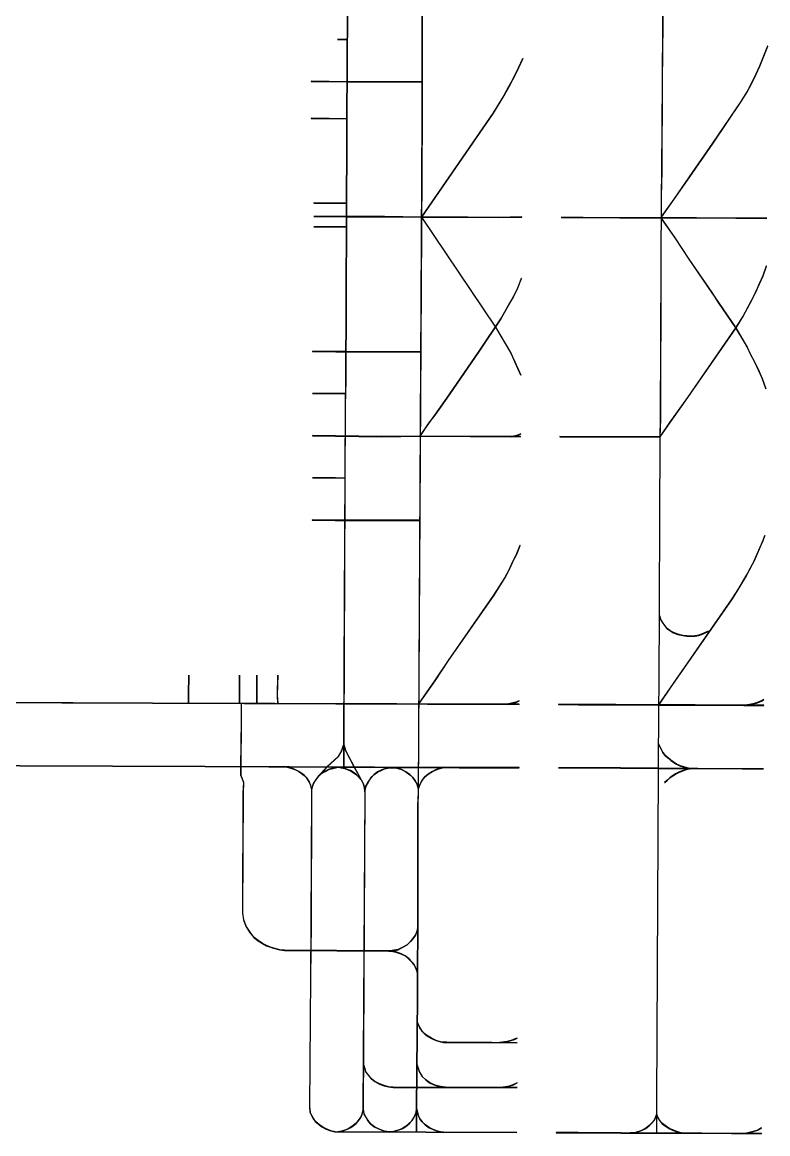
# Model space of a CAD drawing. Extents: x -35426891 to -35397092, y 11996571 to 12011386.
# Drawn here: x -35410692 to -35406260, y 11998013 to 12004619 of the extents above; entities that cross this region are included whole.
import ezdxf

# ---------------------------------------------------------------- set-up
doc = ezdxf.new("R2010")
doc.units = 0

msp = doc.modelspace()

# ---------------------------------------------------------------- linework, layer by layer
at = {"layer": 'mg_to_dxf', "color": 2}
for points in [[(-35408315.56, 12004582.64), (-35408314.56, 12004582.63), (-35408308.99, 12005083.76), (-35408309.99, 12005083.77)], [(-35408754.44, 12004944.56), (-35408755.44, 12004944.57), (-35408761.01, 12004443.43), (-35408760.01, 12004443.43)], [(-35406884.54, 12004609.08), (-35406883.54, 12004609.08), (-35406886.33, 12004897.24), (-35406887.33, 12004897.23)], [(-35408314.56, 12004582.63), (-35408315.56, 12004582.63), (-35408315.56, 12004508.85), (-35408314.56, 12004508.85)], [(-35406887.33, 12004269.43), (-35406886.33, 12004269.42), (-35406883.54, 12004609.08), (-35406884.54, 12004609.08)], [(-35408760.51, 12004516.71), (-35408760.51, 12004517.71), (-35408818.97, 12004517.71), (-35408818.97, 12004516.71)], [(-35408314.56, 12004508.85), (-35408315.56, 12004508.85), (-35408315.56, 12004440.64), (-35408314.56, 12004440.64)], [(-35408760.01, 12004443.43), (-35408761.01, 12004443.43), (-35408769.36, 12002486.23), (-35408768.36, 12002486.22)], [(-35408314.56, 12004440.64), (-35408315.56, 12004440.64), (-35408315.56, 12004056.44), (-35408314.56, 12004056.44)], [(-35406308.2, 12004358.71), (-35406307.28, 12004358.32), (-35406259.95, 12004476.65), (-35406260.87, 12004477.02)], [(-35407741.99, 12004348.98), (-35407741.08, 12004348.56), (-35407716.02, 12004404.25), (-35407716.94, 12004404.66)], [(-35406330.46, 12004311.4), (-35406329.56, 12004310.97), (-35406307.28, 12004358.32), (-35406308.2, 12004358.71)], [(-35407800.44, 12004234.87), (-35407799.56, 12004234.38), (-35407768.93, 12004290.08), (-35407769.82, 12004290.53)], [(-35407769.82, 12004290.53), (-35407768.93, 12004290.08), (-35407741.08, 12004348.56), (-35407741.99, 12004348.98)], [(-35406358.3, 12004252.95), (-35406357.41, 12004252.49), (-35406329.56, 12004310.97), (-35406330.46, 12004311.4)], [(-35408974.87, 12004268.53), (-35408974.89, 12004267.53), (-35408760.51, 12004264.75), (-35408760.5, 12004265.75)], [(-35408760.5, 12004265.75), (-35408760.51, 12004264.75), (-35408540.57, 12004264.75), (-35408540.57, 12004265.75)], [(-35408315.06, 12004264.75), (-35408315.06, 12004265.75), (-35408540.57, 12004265.75), (-35408540.57, 12004264.75)], [(-35407828.27, 12004184.76), (-35407827.41, 12004184.26), (-35407799.56, 12004234.38), (-35407800.44, 12004234.87)], [(-35406890.11, 12003734.89), (-35406889.11, 12003734.88), (-35406886.33, 12004269.42), (-35406887.33, 12004269.43)], [(-35406383.34, 12004207.03), (-35406382.48, 12004206.53), (-35406357.41, 12004252.49), (-35406358.3, 12004252.95)], [(-35407892.3, 12004080.38), (-35407891.46, 12004079.83), (-35407827.41, 12004184.26), (-35407828.27, 12004184.76)], [(-35406419.52, 12004148.59), (-35406418.68, 12004148.05), (-35406382.48, 12004206.53), (-35406383.34, 12004207.03)], [(-35406586.56, 12003900.82), (-35406585.73, 12003900.25), (-35406418.68, 12004148.05), (-35406419.52, 12004148.59)], [(-35408760.51, 12004044.81), (-35408760.5, 12004045.81), (-35408974.87, 12004048.59), (-35408974.89, 12004047.59)], [(-35408337.83, 12000039.04), (-35408336.83, 12000039.01), (-35408314.56, 12004056.44), (-35408315.56, 12004056.45)], [(-35408318.25, 12003462.33), (-35408317.43, 12003461.76), (-35407891.46, 12004079.83), (-35407892.3, 12004080.38)], [(-35406725.76, 12003700.37), (-35406724.94, 12003699.8), (-35406585.73, 12003900.25), (-35406586.56, 12003900.82)], [(-35406892.89, 12003584.55), (-35406891.89, 12003584.54), (-35406889.11, 12003734.88), (-35406890.11, 12003734.89)], [(-35406817.63, 12003568.13), (-35406816.81, 12003567.55), (-35406724.94, 12003699.8), (-35406725.76, 12003700.37)], [(-35406895.68, 12003182.25), (-35406894.68, 12003182.24), (-35406891.89, 12003584.54), (-35406892.89, 12003584.55)], [(-35406892.8, 12003462.33), (-35406891.99, 12003461.75), (-35406816.81, 12003567.55), (-35406817.63, 12003568.13)], [(-35408763.3, 12003542.28), (-35408763.28, 12003543.28), (-35408958.17, 12003546.07), (-35408958.18, 12003545.07)], [(-35408958.17, 12003465.33), (-35408958.18, 12003464.33), (-35408763.29, 12003462.94), (-35408763.29, 12003463.94)], [(-35408763.29, 12003463.94), (-35408763.29, 12003462.94), (-35408537.78, 12003462.94), (-35408537.78, 12003463.94)], [(-35408537.78, 12003463.94), (-35408537.78, 12003462.94), (-35408317.84, 12003460.15), (-35408317.84, 12003461.15)], [(-35407878.38, 12002807.52), (-35407877.53, 12002808.05), (-35408317.42, 12003460.93), (-35408318.25, 12003460.37)], [(-35408317.84, 12003461.15), (-35408317.84, 12003460.15), (-35408042.22, 12003460.15), (-35408042.21, 12003461.15)], [(-35408042.21, 12003461.15), (-35408042.22, 12003460.15), (-35407861.25, 12003458.76), (-35407861.25, 12003459.76)], [(-35407861.25, 12003459.76), (-35407861.25, 12003458.76), (-35407722.04, 12003461.54), (-35407722.06, 12003462.54)], [(-35407488.19, 12003459.76), (-35407488.19, 12003458.76), (-35407357.34, 12003458.76), (-35407357.33, 12003459.76)], [(-35407357.33, 12003459.76), (-35407357.34, 12003458.76), (-35407140.18, 12003455.98), (-35407140.17, 12003456.98)], [(-35407140.17, 12003456.98), (-35407140.18, 12003455.98), (-35406683.59, 12003455.98), (-35406683.59, 12003456.98)], [(-35406812.07, 12003337.87), (-35406811.24, 12003338.43), (-35406891.98, 12003453.98), (-35406892.8, 12003453.4)], [(-35406683.59, 12003456.98), (-35406683.59, 12003455.98), (-35406449.73, 12003454.58), (-35406449.72, 12003455.58)], [(-35406449.72, 12003455.58), (-35406449.73, 12003454.58), (-35406265.98, 12003454.58), (-35406265.98, 12003455.58)], [(-35408958.17, 12003404.08), (-35408958.18, 12003403.08), (-35408766.08, 12003401.69), (-35408766.07, 12003402.69)], [(-35406728.55, 12003211.2), (-35406727.72, 12003211.76), (-35406811.24, 12003338.43), (-35406812.07, 12003337.87)], [(-35406898.46, 12002262.11), (-35406897.46, 12002262.1), (-35406894.68, 12003182.24), (-35406895.68, 12003182.25)], [(-35406592.13, 12003012.14), (-35406591.3, 12003012.7), (-35406727.72, 12003211.76), (-35406728.55, 12003211.2)], [(-35406288.72, 12003112.83), (-35406287.79, 12003112.46), (-35406268.29, 12003169.55), (-35406269.23, 12003169.88)], [(-35407750.34, 12003032.11), (-35407749.43, 12003031.7), (-35407724.37, 12003095.76), (-35407725.3, 12003096.12)], [(-35406310.98, 12003064.13), (-35406310.07, 12003063.72), (-35406287.79, 12003112.46), (-35406288.72, 12003112.83)], [(-35407772.6, 12002988.99), (-35407771.72, 12002988.51), (-35407749.43, 12003031.7), (-35407750.34, 12003032.11)], [(-35406333.25, 12003014.02), (-35406332.34, 12003013.59), (-35406310.07, 12003063.72), (-35406310.98, 12003064.13)], [(-35407794.87, 12002950.02), (-35407794, 12002949.53), (-35407771.72, 12002988.51), (-35407772.6, 12002988.99)], [(-35406553.15, 12002953.67), (-35406552.32, 12002954.23), (-35406591.3, 12003012.7), (-35406592.13, 12003012.14)], [(-35406383.35, 12002917.99), (-35406382.47, 12002917.52), (-35406357.41, 12002963.46), (-35406358.3, 12002963.93)], [(-35406358.3, 12002963.93), (-35406357.41, 12002963.46), (-35406332.34, 12003013.59), (-35406333.25, 12003014.02)], [(-35407847.76, 12002856.77), (-35407846.9, 12002856.24), (-35407794, 12002949.53), (-35407794.87, 12002950.02)], [(-35406450.15, 12002803.34), (-35406449.3, 12002803.88), (-35406552.32, 12002954.23), (-35406553.15, 12002953.67)], [(-35406405.62, 12002874.85), (-35406404.75, 12002874.36), (-35406382.47, 12002917.52), (-35406383.35, 12002917.99)], [(-35407975.81, 12002664.69), (-35407974.98, 12002664.13), (-35407846.9, 12002856.24), (-35407847.76, 12002856.77)], [(-35406450.14, 12002803.89), (-35406449.31, 12002803.33), (-35406404.75, 12002874.36), (-35406405.62, 12002874.85)], [(-35407789.31, 12002655.82), (-35407788.42, 12002656.28), (-35407877.53, 12002808.05), (-35407878.38, 12002807.52)], [(-35406736.9, 12002389.07), (-35406736.08, 12002388.5), (-35406449.31, 12002803.33), (-35406450.14, 12002803.89)], [(-35406400.05, 12002718.45), (-35406399.18, 12002718.94), (-35406449.3, 12002803.88), (-35406450.15, 12002803.34)], [(-35406383.35, 12002687.84), (-35406382.47, 12002688.3), (-35406399.18, 12002718.94), (-35406400.05, 12002718.45)], [(-35408966.52, 12002663.51), (-35408966.53, 12002662.51), (-35408827.33, 12002661.12), (-35408827.32, 12002662.12)], [(-35408827.32, 12002662.12), (-35408827.33, 12002661.12), (-35408768.86, 12002661.12), (-35408768.86, 12002662.12)], [(-35408768.86, 12002662.12), (-35408768.86, 12002661.12), (-35408551.7, 12002659.73), (-35408551.7, 12002660.73)], [(-35408551.7, 12002660.73), (-35408551.7, 12002659.73), (-35408323.41, 12002659.73), (-35408323.41, 12002660.73)], [(-35408153.99, 12002405.77), (-35408153.17, 12002405.2), (-35407974.98, 12002664.13), (-35407975.81, 12002664.69)], [(-35407764.26, 12002600.16), (-35407763.35, 12002600.58), (-35407788.42, 12002656.28), (-35407789.31, 12002655.82)], [(-35406363.86, 12002648.87), (-35406362.98, 12002649.32), (-35406382.47, 12002688.3), (-35406383.35, 12002687.84)], [(-35406338.81, 12002601.54), (-35406337.92, 12002601.99), (-35406362.98, 12002649.32), (-35406363.86, 12002648.87)], [(-35407728.07, 12002522.21), (-35407727.16, 12002522.63), (-35407763.35, 12002600.58), (-35407764.26, 12002600.16)], [(-35406316.55, 12002554.23), (-35406315.64, 12002554.64), (-35406337.92, 12002601.99), (-35406338.81, 12002601.54)], [(-35406294.28, 12002502.75), (-35406293.35, 12002503.11), (-35406315.64, 12002554.64), (-35406316.55, 12002554.23)], [(-35406272.02, 12002441.51), (-35406271.08, 12002441.85), (-35406293.35, 12002503.11), (-35406294.28, 12002502.75)], [(-35408768.36, 12002486.22), (-35408769.36, 12002486.23), (-35408772.14, 12002344.24), (-35408771.14, 12002344.23)], [(-35408966.53, 12002412.95), (-35408966.53, 12002411.95), (-35408830.11, 12002411.95), (-35408830.11, 12002412.95)], [(-35408830.11, 12002412.95), (-35408830.11, 12002411.95), (-35408771.64, 12002411.95), (-35408771.64, 12002412.95)], [(-35408240.29, 12002284.67), (-35408239.48, 12002284.09), (-35408153.17, 12002405.2), (-35408153.99, 12002405.77)], [(-35406842.69, 12002240.12), (-35406841.87, 12002239.55), (-35406736.08, 12002388.5), (-35406736.9, 12002389.07)], [(-35408771.14, 12002344.23), (-35408772.14, 12002344.24), (-35408780.5, 12000381.47), (-35408779.5, 12000381.46)], [(-35408276.49, 12002235.95), (-35408275.67, 12002235.37), (-35408239.48, 12002284.09), (-35408240.29, 12002284.67)], [(-35406901.25, 12002153.54), (-35406900.25, 12002153.52), (-35406897.46, 12002262.1), (-35406898.46, 12002262.11)], [(-35406901.01, 12002155.42), (-35406900.48, 12002154.42), (-35406841.87, 12002239.55), (-35406842.69, 12002240.12)], [(-35408326.61, 12002162.16), (-35408325.78, 12002161.6), (-35408275.67, 12002235.37), (-35408276.49, 12002235.95)], [(-35407747.28, 12002165.14), (-35407746.93, 12002164.19), (-35407727.42, 12002172.56), (-35407727.81, 12002173.48)], [(-35408966.52, 12002162.38), (-35408966.54, 12002161.38), (-35408554.49, 12002155.81), (-35408554.49, 12002156.81)], [(-35408554.49, 12002156.81), (-35408554.49, 12002155.81), (-35408326.19, 12002158.6), (-35408326.19, 12002159.6)], [(-35408326.19, 12002159.6), (-35408326.19, 12002158.6), (-35407730.4, 12002155.81), (-35407730.4, 12002156.81)], [(-35407783.39, 12002156.8), (-35407783.21, 12002155.82), (-35407760.91, 12002160), (-35407761.14, 12002160.98)], [(-35407761.14, 12002160.98), (-35407760.91, 12002160), (-35407746.93, 12002164.19), (-35407747.28, 12002165.14)], [(-35407496.54, 12002156.81), (-35407496.54, 12002155.81), (-35406900.48, 12002154.42), (-35406901.01, 12002155.42)], [(-35406906.81, 12000672.41), (-35406905.81, 12000672.39), (-35406900.25, 12002153.52), (-35406901.25, 12002153.54)], [(-35408830.11, 12001910.81), (-35408830.1, 12001911.81), (-35408966.53, 12001911.81), (-35408966.53, 12001910.81)], [(-35408771.66, 12001909.42), (-35408771.63, 12001910.42), (-35408830.1, 12001911.81), (-35408830.11, 12001910.81)], [(-35408969.31, 12001661.25), (-35408969.32, 12001660.25), (-35408832.9, 12001658.86), (-35408832.89, 12001659.86)], [(-35408832.89, 12001659.86), (-35408832.9, 12001658.86), (-35408774.43, 12001658.86), (-35408774.43, 12001659.86)], [(-35408774.43, 12001659.86), (-35408774.43, 12001658.86), (-35408548.92, 12001658.86), (-35408548.92, 12001659.86)], [(-35408548.92, 12001659.86), (-35408548.92, 12001658.86), (-35408328.98, 12001658.86), (-35408328.98, 12001659.86)], [(-35406305.41, 12001500.86), (-35406304.5, 12001500.46), (-35406287.79, 12001539.45), (-35406288.71, 12001539.83)], [(-35406288.71, 12001539.83), (-35406287.79, 12001539.45), (-35406276.65, 12001568.7), (-35406277.58, 12001569.05)], [(-35407778.18, 12001410.4), (-35407777.28, 12001409.97), (-35407752.22, 12001458.7), (-35407753.13, 12001459.11)], [(-35407753.13, 12001459.11), (-35407752.22, 12001458.7), (-35407732.72, 12001508.83), (-35407733.65, 12001509.2)], [(-35406341.6, 12001418.75), (-35406340.69, 12001418.32), (-35406304.5, 12001500.46), (-35406305.41, 12001500.86)], [(-35407797.67, 12001365.86), (-35407796.77, 12001365.42), (-35407777.28, 12001409.97), (-35407778.18, 12001410.4)], [(-35406363.86, 12001374.22), (-35406362.98, 12001373.75), (-35406340.69, 12001418.32), (-35406341.6, 12001418.75)], [(-35407889.51, 12001214.18), (-35407888.68, 12001213.63), (-35407821.84, 12001319.45), (-35407822.71, 12001319.95)], [(-35407822.71, 12001319.95), (-35407821.84, 12001319.45), (-35407796.77, 12001365.42), (-35407797.67, 12001365.86)], [(-35406433.45, 12001254.54), (-35406432.6, 12001254.01), (-35406388.04, 12001329.19), (-35406388.91, 12001329.69)], [(-35406388.91, 12001329.69), (-35406388.04, 12001329.19), (-35406362.98, 12001373.75), (-35406363.86, 12001374.22)], [(-35406472.42, 12001193.3), (-35406471.58, 12001192.75), (-35406432.6, 12001254.01), (-35406433.45, 12001254.54)], [(-35408159.56, 12000825.81), (-35408158.73, 12000825.24), (-35407888.68, 12001213.63), (-35407889.51, 12001214.18)], [(-35406839.91, 12000664.33), (-35406839.08, 12000663.77), (-35406471.58, 12001192.75), (-35406472.42, 12001193.3)], [(-35406903.05, 12001092.93), (-35406904.01, 12001092.66), (-35406898.43, 12001073.11), (-35406897.5, 12001073.5)], [(-35406897.5, 12001073.5), (-35406898.43, 12001073.11), (-35406887.25, 12001053.55), (-35406886.4, 12001054.09)], [(-35406886.4, 12001054.09), (-35406887.25, 12001053.55), (-35406873.31, 12001034.03), (-35406872.5, 12001034.63)], [(-35406872.5, 12001034.63), (-35406873.31, 12001034.03), (-35406859.34, 12001015.88), (-35406858.63, 12001016.59)], [(-35406858.63, 12001016.59), (-35406859.34, 12001015.88), (-35406842.55, 12001003.29), (-35406842.01, 12001004.13)], [(-35406842.01, 12001004.13), (-35406842.55, 12001003.29), (-35406820.22, 12000990.73), (-35406819.79, 12000991.63)], [(-35406819.79, 12000991.63), (-35406820.22, 12000990.73), (-35406795.1, 12000980.95), (-35406794.8, 12000981.91)], [(-35406794.8, 12000981.91), (-35406795.1, 12000980.95), (-35406764.41, 12000973.98), (-35406764.24, 12000974.97)], [(-35406669.81, 12000976.35), (-35406669.53, 12000975.38), (-35406644.42, 12000985.15), (-35406644.81, 12000986.07)], [(-35406644.81, 12000986.07), (-35406644.42, 12000985.15), (-35406613.78, 12000999.08), (-35406614.19, 12000999.99)], [(-35406764.24, 12000974.97), (-35406764.41, 12000973.98), (-35406742.1, 12000971.19), (-35406742.01, 12000972.19)], [(-35406742.01, 12000972.19), (-35406742.1, 12000971.19), (-35406714.21, 12000969.8), (-35406714.22, 12000970.8)], [(-35406714.22, 12000970.8), (-35406714.21, 12000969.8), (-35406691.88, 12000971.19), (-35406692, 12000972.19)], [(-35406692, 12000972.19), (-35406691.88, 12000971.19), (-35406669.53, 12000975.38), (-35406669.81, 12000976.35)], [(-35408240.3, 12000706.09), (-35408239.47, 12000705.53), (-35408158.73, 12000825.24), (-35408159.56, 12000825.81)], [(-35409701.02, 12000739.21), (-35409702.02, 12000739.23), (-35409704.81, 12000623.69), (-35409703.81, 12000623.67)], [(-35409401.34, 12000622.29), (-35409400.34, 12000622.29), (-35409400.34, 12000737.83), (-35409401.34, 12000737.83)], [(-35409298.33, 12000620.9), (-35409297.33, 12000620.9), (-35409297.33, 12000737.83), (-35409298.33, 12000737.83)], [(-35409172.05, 12000737.82), (-35409173.05, 12000737.84), (-35409175.83, 12000620.89), (-35409174.83, 12000620.9)], [(-35408334.95, 12000569.68), (-35408334.13, 12000569.11), (-35408239.47, 12000705.53), (-35408240.3, 12000706.09)], [(-35406909.6, 12000561.05), (-35406908.6, 12000561.03), (-35406905.81, 12000672.39), (-35406906.81, 12000672.41)], [(-35406909.51, 12000561.32), (-35406908.68, 12000560.76), (-35406839.08, 12000663.77), (-35406839.91, 12000664.33)], [(-35409918.68, 12000571.68), (-35409918.68, 12000572.68), (-35413699.45, 12000587.99), (-35413699.45, 12000586.99)], [(-35409703.81, 12000623.67), (-35409704.81, 12000623.69), (-35409704.81, 12000570.78), (-35409703.81, 12000570.78)], [(-35409401.34, 12000570.78), (-35409400.34, 12000570.78), (-35409400.34, 12000622.29), (-35409401.34, 12000622.29)], [(-35409298.33, 12000570.78), (-35409297.33, 12000570.78), (-35409297.33, 12000620.9), (-35409298.33, 12000620.9)], [(-35409174.83, 12000620.9), (-35409175.83, 12000620.89), (-35409173.05, 12000570.76), (-35409172.05, 12000570.81)], [(-35407758.4, 12000578.22), (-35407758.08, 12000577.27), (-35407738.56, 12000585.64), (-35407738.95, 12000586.56)], [(-35406327.38, 12000574.04), (-35406327.07, 12000573.09), (-35406293.59, 12000587.04), (-35406294.05, 12000587.93)], [(-35406294.05, 12000587.93), (-35406293.59, 12000587.04), (-35406282.42, 12000594.02), (-35406282.95, 12000594.87)], [(-35406294.05, 12000587.93), (-35406293.59, 12000587.04), (-35406293.59, 12000587.04), (-35406294.05, 12000587.93)], [(-35409918.68, 12000572.68), (-35409918.68, 12000571.68), (-35407738.75, 12000564.72), (-35407738.75, 12000565.72)], [(-35409389.21, 12000570.78), (-35409390.21, 12000570.78), (-35409390.21, 12000467.78), (-35409389.21, 12000467.77)], [(-35407808.48, 12000565.7), (-35407808.23, 12000564.73), (-35407758.08, 12000577.27), (-35407758.4, 12000578.22)], [(-35407758.4, 12000578.22), (-35407758.08, 12000577.27), (-35407758.08, 12000577.27), (-35407758.4, 12000578.22)], [(-35407504.88, 12000565.72), (-35407504.9, 12000564.72), (-35407385.18, 12000563.32), (-35407385.17, 12000564.32)], [(-35407385.17, 12000564.32), (-35407385.18, 12000563.32), (-35407162.45, 12000563.32), (-35407162.45, 12000564.32)], [(-35407162.45, 12000564.32), (-35407162.45, 12000563.32), (-35406909.1, 12000560.54), (-35406909.1, 12000561.54)], [(-35406920.73, 11998209.89), (-35406919.73, 11998209.89), (-35406908.6, 12000561.03), (-35406909.6, 12000561.05)], [(-35406909.1, 12000561.54), (-35406909.1, 12000560.54), (-35406691.94, 12000560.54), (-35406691.94, 12000561.54)], [(-35406691.94, 12000561.54), (-35406691.94, 12000560.54), (-35406402.4, 12000559.15), (-35406402.4, 12000560.15)], [(-35406402.4, 12000560.15), (-35406402.4, 12000559.15), (-35406282.68, 12000559.15), (-35406282.68, 12000560.15)], [(-35406396.88, 12000560.14), (-35406396.78, 12000559.15), (-35406382.83, 12000560.54), (-35406382.98, 12000561.53)], [(-35406382.98, 12000561.53), (-35406382.83, 12000560.54), (-35406368.89, 12000563.33), (-35406369.09, 12000564.31)], [(-35406369.09, 12000564.31), (-35406368.89, 12000563.33), (-35406349.39, 12000567.51), (-35406349.61, 12000568.49)], [(-35406349.61, 12000568.49), (-35406349.39, 12000567.51), (-35406327.07, 12000573.09), (-35406327.38, 12000574.04)], [(-35409389.21, 12000467.77), (-35409390.21, 12000467.78), (-35409392.99, 12000194.94), (-35409391.99, 12000194.93)], [(-35408780.09, 12000326.99), (-35408779.9, 12000330.15), (-35408786.03, 12000314.82), (-35408785.09, 12000314.48)], [(-35408780.5, 12000193.54), (-35408779.5, 12000193.54), (-35408779.5, 12000381.47), (-35408780.5, 12000381.47)], [(-35408774.91, 12000307.56), (-35408773.95, 12000307.82), (-35408779.9, 12000330.15), (-35408780.09, 12000326.99)], [(-35406908.65, 12000330.18), (-35406909.55, 12000329.74), (-35406884.47, 12000279.58), (-35406883.62, 12000280.11)], [(-35408813.01, 12000254.47), (-35408813.8, 12000255.11), (-35408880.58, 12000193.89), (-35408879.87, 12000193.19)], [(-35408804.62, 12000268.47), (-35408805.49, 12000268.96), (-35408813.8, 12000255.11), (-35408813.01, 12000254.47)], [(-35408793.45, 12000289.39), (-35408794.38, 12000289.79), (-35408805.49, 12000268.96), (-35408804.62, 12000268.47)], [(-35408785.09, 12000314.48), (-35408786.03, 12000314.82), (-35408794.38, 12000289.79), (-35408793.45, 12000289.39)], [(-35408769.33, 12000288.01), (-35408768.39, 12000288.39), (-35408773.95, 12000307.82), (-35408774.91, 12000307.56)], [(-35408719.19, 12000193.31), (-35408718.3, 12000193.78), (-35408768.39, 12000288.39), (-35408769.33, 12000288.01)], [(-35406883.62, 12000280.11), (-35406884.47, 12000279.58), (-35406884.47, 12000279.58), (-35406883.62, 12000280.11)], [(-35406883.62, 12000280.11), (-35406884.47, 12000279.58), (-35406870.48, 12000261.4), (-35406869.76, 12000262.1)], [(-35406869.76, 12000262.1), (-35406870.48, 12000261.4), (-35406853.75, 12000247.45), (-35406853.09, 12000248.21)], [(-35409604.08, 12000195.83), (-35409604.08, 12000196.83), (-35415113.76, 12000216.31), (-35415113.76, 12000215.31)], [(-35409604.08, 12000196.83), (-35409604.08, 12000195.83), (-35408095.12, 12000188.87), (-35408095.11, 12000189.87)], [(-35409391.99, 12000194.93), (-35409392.99, 12000194.94), (-35409392.99, 12000144.73), (-35409391.99, 12000144.91)], [(-35409139.08, 12000195.43), (-35409139.2, 12000194.44), (-35409116.96, 12000191.66), (-35409116.78, 12000192.64)], [(-35409116.78, 12000192.64), (-35409116.96, 12000191.66), (-35409094.74, 12000186.1), (-35409094.45, 12000187.06)], [(-35408879.87, 12000193.19), (-35408880.58, 12000193.89), (-35408916.78, 12000153.52), (-35408916.05, 12000152.83)], [(-35408830.01, 12000188.88), (-35408830.21, 12000189.86), (-35408846.94, 12000185.67), (-35408846.69, 12000184.71)], [(-35408813.4, 12000191.64), (-35408813.4, 12000192.66), (-35408830.21, 12000189.86), (-35408830.01, 12000188.88)], [(-35408796.8, 12000188.88), (-35408796.6, 12000189.86), (-35408813.4, 12000192.66), (-35408813.4, 12000191.64)], [(-35408774.58, 12000183.32), (-35408774.28, 12000184.28), (-35408796.6, 12000189.86), (-35408796.8, 12000188.88)], [(-35408663.54, 12000091.75), (-35408662.59, 12000092.1), (-35408718.31, 12000193.78), (-35408719.18, 12000193.3)], [(-35408493.22, 12000188.86), (-35408493.25, 12000189.87), (-35408518.37, 12000187.08), (-35408518.21, 12000186.09)], [(-35408471.05, 12000187.48), (-35408470.88, 12000188.47), (-35408493.25, 12000189.87), (-35408493.22, 12000188.86)], [(-35408186.84, 12000190.28), (-35408187.13, 12000191.24), (-35408214.98, 12000182.88), (-35408214.68, 12000181.93)], [(-35407861.25, 12000188.87), (-35407861.25, 12000189.87), (-35408095.11, 12000189.87), (-35408095.11, 12000188.87)], [(-35407738.75, 12000188.87), (-35407738.75, 12000189.87), (-35407861.25, 12000189.87), (-35407861.25, 12000188.87)], [(-35406853.09, 12000248.21), (-35406853.75, 12000247.45), (-35406837.02, 12000232.12), (-35406836.4, 12000232.91)], [(-35406836.4, 12000232.91), (-35406837.02, 12000232.12), (-35406803.55, 12000209.81), (-35406803.06, 12000210.69)], [(-35406803.06, 12000210.69), (-35406803.55, 12000209.81), (-35406778.42, 12000198.64), (-35406778.07, 12000199.58)], [(-35406778.07, 12000199.58), (-35406778.42, 12000198.64), (-35406764.47, 12000194.45), (-35406764.19, 12000195.41)], [(-35406764.19, 12000195.41), (-35406764.47, 12000194.45), (-35406739.4, 12000187.49), (-35406739.14, 12000188.46)], [(-35409391.99, 12000144.91), (-35409392.99, 12000144.73), (-35409376.29, 12000100.2), (-35409375.28, 12000100.35)], [(-35409094.45, 12000187.06), (-35409094.74, 12000186.1), (-35409072.52, 12000177.77), (-35409072.12, 12000178.69)], [(-35409072.12, 12000178.69), (-35409072.52, 12000177.77), (-35409047.53, 12000165.27), (-35409047.01, 12000166.13)], [(-35409047.01, 12000166.13), (-35409047.53, 12000165.27), (-35409016.97, 12000143.05), (-35409016.32, 12000143.81)], [(-35409016.32, 12000143.81), (-35409016.97, 12000143.05), (-35409003.11, 12000129.19), (-35409002.33, 12000129.83)], [(-35409002.33, 12000129.83), (-35409003.11, 12000129.19), (-35408986.46, 12000104.22), (-35408985.57, 12000104.68)], [(-35408929.96, 12000138.93), (-35408930.72, 12000139.58), (-35408950.24, 12000113.08), (-35408949.41, 12000112.52)], [(-35408916.05, 12000152.83), (-35408916.78, 12000153.52), (-35408930.72, 12000139.58), (-35408929.96, 12000138.93)], [(-35408891.11, 12000166.66), (-35408891.6, 12000167.53), (-35408913.88, 12000155), (-35408913.39, 12000154.13)], [(-35408871.68, 12000177.76), (-35408872.06, 12000178.69), (-35408891.6, 12000167.53), (-35408891.11, 12000166.66)], [(-35408846.69, 12000184.71), (-35408846.94, 12000185.67), (-35408872.06, 12000178.69), (-35408871.68, 12000177.76)], [(-35408741.24, 12000170.82), (-35408740.8, 12000171.72), (-35408774.28, 12000184.28), (-35408774.58, 12000183.32)], [(-35408719.04, 12000156.94), (-35408718.46, 12000157.76), (-35408740.8, 12000171.72), (-35408741.24, 12000170.82)], [(-35408705.16, 12000145.84), (-35408704.49, 12000146.58), (-35408718.46, 12000157.76), (-35408719.04, 12000156.94)], [(-35408677.35, 12000116.63), (-35408676.62, 12000117.32), (-35408704.49, 12000146.58), (-35408705.16, 12000145.84)], [(-35408618.13, 12000129.19), (-35408618.91, 12000129.82), (-35408635.65, 12000103.32), (-35408634.8, 12000102.8)], [(-35408601.49, 12000145.83), (-35408602.14, 12000146.59), (-35408618.91, 12000129.82), (-35408618.13, 12000129.19)], [(-35408579.28, 12000162.49), (-35408579.81, 12000163.34), (-35408602.14, 12000146.59), (-35408601.49, 12000145.83)], [(-35408554.28, 12000174.99), (-35408554.69, 12000175.9), (-35408579.81, 12000163.34), (-35408579.28, 12000162.49)], [(-35408537.63, 12000181.93), (-35408537.93, 12000182.88), (-35408554.69, 12000175.9), (-35408554.28, 12000174.99)], [(-35408518.21, 12000186.09), (-35408518.37, 12000187.08), (-35408537.93, 12000182.88), (-35408537.63, 12000181.93)], [(-35408437.75, 12000177.76), (-35408437.36, 12000178.69), (-35408470.88, 12000188.47), (-35408471.05, 12000187.48)], [(-35408412.76, 12000163.88), (-35408412.24, 12000164.74), (-35408437.36, 12000178.69), (-35408437.75, 12000177.76)], [(-35408387.76, 12000147.22), (-35408387.12, 12000147.99), (-35408412.24, 12000164.74), (-35408412.76, 12000163.88)], [(-35408371.12, 12000130.58), (-35408370.35, 12000131.22), (-35408387.12, 12000147.99), (-35408387.76, 12000147.22)], [(-35408357.24, 12000111.14), (-35408356.39, 12000111.68), (-35408370.35, 12000131.22), (-35408371.12, 12000130.58)], [(-35408300.77, 12000131.94), (-35408301.5, 12000132.64), (-35408318.27, 12000110.28), (-35408317.41, 12000109.76)], [(-35408278.57, 12000149.98), (-35408279.15, 12000150.8), (-35408301.5, 12000132.64), (-35408300.77, 12000131.94)], [(-35408253.56, 12000165.26), (-35408254.05, 12000166.14), (-35408279.15, 12000150.8), (-35408278.57, 12000149.98)], [(-35408231.34, 12000176.37), (-35408231.72, 12000177.3), (-35408254.05, 12000166.14), (-35408253.56, 12000165.26)], [(-35408214.68, 12000181.93), (-35408214.98, 12000182.88), (-35408231.72, 12000177.3), (-35408231.34, 12000176.37)], [(-35407376.82, 12000187.47), (-35407376.82, 12000188.47), (-35407504.89, 12000188.47), (-35407504.89, 12000187.47)], [(-35407134.61, 12000186.08), (-35407134.61, 12000187.08), (-35407376.82, 12000188.47), (-35407376.82, 12000187.47)], [(-35406909.1, 12000184.69), (-35406909.1, 12000185.69), (-35407134.61, 12000187.08), (-35407134.61, 12000186.08)], [(-35406675.24, 12000183.3), (-35406675.23, 12000184.3), (-35406909.1, 12000185.69), (-35406909.1, 12000184.69)], [(-35406841.96, 12000127.73), (-35406842.6, 12000128.5), (-35406859.32, 12000113.17), (-35406858.65, 12000112.43)], [(-35406825.29, 12000140.24), (-35406825.87, 12000141.05), (-35406842.6, 12000128.5), (-35406841.96, 12000127.73)], [(-35406808.62, 12000151.35), (-35406809.12, 12000152.21), (-35406825.87, 12000141.05), (-35406825.29, 12000140.24)], [(-35406789.18, 12000161.07), (-35406789.59, 12000161.98), (-35406809.12, 12000152.21), (-35406808.62, 12000151.35)], [(-35406764.16, 12000170.8), (-35406764.49, 12000171.74), (-35406789.59, 12000161.98), (-35406789.18, 12000161.07)], [(-35406736.37, 12000179.13), (-35406736.6, 12000180.11), (-35406764.49, 12000171.74), (-35406764.16, 12000170.8)], [(-35406739.14, 12000188.46), (-35406739.4, 12000187.49), (-35406717.12, 12000181.92), (-35406716.88, 12000182.89)], [(-35406714.12, 12000183.31), (-35406714.31, 12000184.29), (-35406736.6, 12000180.11), (-35406736.37, 12000179.13)], [(-35406410.75, 12000181.91), (-35406410.75, 12000182.91), (-35406675.23, 12000184.3), (-35406675.24, 12000183.3)], [(-35406285.47, 12000181.91), (-35406285.47, 12000182.91), (-35406410.75, 12000182.91), (-35406410.75, 12000181.91)], [(-35409375.28, 12000100.35), (-35409376.29, 12000100.2), (-35409379.07, 12000040.43), (-35409378.07, 12000040.4)], [(-35408985.57, 12000104.68), (-35408986.46, 12000104.22), (-35408978.15, 12000082.04), (-35408977.18, 12000082.32)], [(-35408977.18, 12000082.32), (-35408978.15, 12000082.04), (-35408972.6, 12000057.07), (-35408971.6, 12000057.18)], [(-35408971.6, 12000057.18), (-35408972.6, 12000057.07), (-35408972.6, 12000036.24), (-35408971.6, 12000036.24)], [(-35408968.82, 12000069.53), (-35408969.8, 12000069.77), (-35408972.59, 12000051.63), (-35408971.6, 12000051.48)], [(-35408960.5, 12000094.49), (-35408961.42, 12000094.92), (-35408969.8, 12000069.77), (-35408968.82, 12000069.53)], [(-35408949.41, 12000112.52), (-35408950.24, 12000113.08), (-35408961.42, 12000094.92), (-35408960.5, 12000094.49)], [(-35408657.99, 12000066.79), (-35408657, 12000066.94), (-35408662.59, 12000092.1), (-35408663.54, 12000091.75)], [(-35408655.21, 12000037.61), (-35408654.21, 12000037.66), (-35408657, 12000066.94), (-35408657.99, 12000066.79)], [(-35408648.67, 12000079.21), (-35408649.62, 12000079.58), (-35408655.2, 12000053.05), (-35408654.22, 12000052.84)], [(-35408634.8, 12000102.8), (-35408635.65, 12000103.32), (-35408649.62, 12000079.58), (-35408648.67, 12000079.21)], [(-35408346.14, 12000091.73), (-35408345.22, 12000092.12), (-35408356.39, 12000111.68), (-35408357.24, 12000111.14)], [(-35408337.81, 12000062.55), (-35408336.85, 12000062.83), (-35408345.22, 12000092.12), (-35408346.14, 12000091.73)], [(-35408328.51, 12000087.56), (-35408329.44, 12000087.94), (-35408337.8, 12000062.85), (-35408336.85, 12000062.53)], [(-35408317.41, 12000109.76), (-35408318.27, 12000110.28), (-35408329.44, 12000087.94), (-35408328.51, 12000087.56)], [(-35406858.65, 12000112.43), (-35406859.32, 12000113.17), (-35406873.24, 12000100.65), (-35406872.57, 12000099.9)], [(-35409378.07, 12000040.4), (-35409379.07, 12000040.43), (-35409381.86, 11999324.88), (-35409380.86, 11999324.94)], [(-35408971.6, 12000036.24), (-35408972.6, 12000036.24), (-35408975.38, 11999256.7), (-35408974.38, 11999256.7)], [(-35408666.35, 11998159.78), (-35408665.35, 11998159.77), (-35408654.21, 12000037.66), (-35408655.21, 12000037.61)], [(-35408340.61, 11999963.86), (-35408339.61, 11999963.85), (-35408336.83, 12000039.01), (-35408337.83, 12000039.04)], [(-35408340.61, 11999258.1), (-35408339.61, 11999258.09), (-35408339.61, 11999963.85), (-35408340.61, 11999963.86)], [(-35409380.86, 11999324.94), (-35409381.86, 11999324.88), (-35409376.27, 11999284.42), (-35409375.3, 11999284.66)], [(-35409375.3, 11999284.66), (-35409376.27, 11999284.42), (-35409362.32, 11999246.74), (-35409361.41, 11999247.18)], [(-35409361.41, 11999247.18), (-35409362.32, 11999246.74), (-35409340, 11999210.47), (-35409339.19, 11999211.05)], [(-35409339.19, 11999211.05), (-35409340, 11999210.47), (-35409314.89, 11999179.78), (-35409314.19, 11999180.5)], [(-35408974.38, 11999256.7), (-35408975.38, 11999256.7), (-35408978.16, 11998946.28), (-35408977.16, 11998946.27)], [(-35408354.48, 11999194.3), (-35408353.59, 11999193.82), (-35408345.2, 11999216.18), (-35408346.16, 11999216.48)], [(-35408346.16, 11999216.48), (-35408345.2, 11999216.18), (-35408339.63, 11999237.08), (-35408340.6, 11999237.34)], [(-35408343.4, 11998953.24), (-35408342.4, 11998953.23), (-35408339.61, 11999258.09), (-35408340.61, 11999258.1)], [(-35409314.19, 11999180.5), (-35409314.89, 11999179.78), (-35409289.77, 11999160.24), (-35409289.19, 11999161.06)], [(-35409289.19, 11999161.06), (-35409289.77, 11999160.24), (-35409264.68, 11999143.51), (-35409264.17, 11999144.38)], [(-35409264.17, 11999144.38), (-35409264.68, 11999143.51), (-35409239.58, 11999130.96), (-35409239.16, 11999131.87)], [(-35409239.16, 11999131.87), (-35409239.58, 11999130.96), (-35409217.26, 11999121.2), (-35409216.93, 11999122.15)], [(-35408429.44, 11999122.12), (-35408428.97, 11999121.23), (-35408403.83, 11999135.2), (-35408404.46, 11999135.99)], [(-35408404.46, 11999135.99), (-35408403.83, 11999135.2), (-35408384.29, 11999156.14), (-35408385.02, 11999156.81)], [(-35408385.02, 11999156.81), (-35408384.29, 11999156.14), (-35408370.35, 11999171.47), (-35408371.12, 11999172.11)], [(-35408371.12, 11999172.11), (-35408370.35, 11999171.47), (-35408353.59, 11999193.82), (-35408354.48, 11999194.3)], [(-35409216.93, 11999122.15), (-35409217.26, 11999121.2), (-35409197.74, 11999115.62), (-35409197.47, 11999116.59)], [(-35409197.47, 11999116.59), (-35409197.74, 11999115.62), (-35409161.5, 11999105.87), (-35409161.32, 11999106.85)], [(-35409161.32, 11999106.85), (-35409161.5, 11999105.87), (-35409133.6, 11999103.08), (-35409133.55, 11999104.08)], [(-35409133.55, 11999104.08), (-35409133.6, 11999103.08), (-35408512.73, 11999098.9), (-35408512.72, 11999099.9)], [(-35408496.07, 11999098.9), (-35408495.97, 11999099.9), (-35408512.72, 11999099.9), (-35408512.72, 11999098.9)], [(-35408504.46, 11999099.89), (-35408504.28, 11999098.91), (-35408482.01, 11999103.08), (-35408482.19, 11999104.07)], [(-35408471.1, 11999093.35), (-35408470.82, 11999094.31), (-35408495.97, 11999099.9), (-35408496.07, 11999098.9)], [(-35408482.19, 11999104.07), (-35408482.01, 11999103.08), (-35408456.89, 11999107.27), (-35408457.2, 11999108.23)], [(-35408440.54, 11999082.24), (-35408440.14, 11999083.16), (-35408470.82, 11999094.31), (-35408471.1, 11999093.35)], [(-35408457.2, 11999108.23), (-35408456.89, 11999107.27), (-35408428.97, 11999121.23), (-35408429.44, 11999122.12)], [(-35408415.55, 11999069.75), (-35408415.01, 11999070.59), (-35408440.14, 11999083.16), (-35408440.54, 11999082.24)], [(-35408393.35, 11999051.71), (-35408392.67, 11999052.44), (-35408415.01, 11999070.59), (-35408415.55, 11999069.75)], [(-35408376.68, 11999033.65), (-35408375.93, 11999034.31), (-35408392.67, 11999052.44), (-35408393.35, 11999051.71)], [(-35408362.8, 11999016.99), (-35408361.97, 11999017.55), (-35408375.93, 11999034.31), (-35408376.68, 11999033.65)], [(-35408354.49, 11999001.75), (-35408353.58, 11999002.17), (-35408361.97, 11999017.55), (-35408362.8, 11999016.99)], [(-35408348.94, 11998987.88), (-35408347.99, 11998988.2), (-35408353.58, 11999002.17), (-35408354.49, 11999001.75)], [(-35408977.16, 11998946.27), (-35408978.16, 11998946.28), (-35408983.73, 11998173.68), (-35408982.73, 11998173.72)], [(-35408343.38, 11998968.41), (-35408342.42, 11998968.69), (-35408347.99, 11998988.2), (-35408348.94, 11998987.88)], [(-35408343.4, 11998830.74), (-35408342.4, 11998830.74), (-35408342.4, 11998953.23), (-35408343.4, 11998953.24)], [(-35408348.96, 11998163.96), (-35408347.96, 11998163.95), (-35408342.4, 11998830.74), (-35408343.4, 11998830.74)], [(-35408345.21, 11998684.73), (-35408346.15, 11998684.42), (-35408340.58, 11998667.69), (-35408339.65, 11998668.05)], [(-35408339.65, 11998668.05), (-35408340.58, 11998667.69), (-35408329.42, 11998642.57), (-35408328.54, 11998643.05)], [(-35408328.54, 11998643.05), (-35408329.42, 11998642.57), (-35408315.44, 11998621.61), (-35408314.67, 11998622.26)], [(-35408314.67, 11998622.26), (-35408315.44, 11998621.61), (-35408290.3, 11998597.87), (-35408289.7, 11998598.67)], [(-35408289.7, 11998598.67), (-35408290.3, 11998597.87), (-35408259.6, 11998579.73), (-35408259.14, 11998580.62)], [(-35408259.14, 11998580.62), (-35408259.6, 11998579.73), (-35408231.72, 11998567.18), (-35408231.35, 11998568.11)], [(-35408231.35, 11998568.11), (-35408231.72, 11998567.18), (-35408206.59, 11998558.8), (-35408206.36, 11998559.78)], [(-35408206.36, 11998559.78), (-35408206.59, 11998558.8), (-35408187.02, 11998556.01), (-35408186.95, 11998557.01)], [(-35408186.95, 11998557.01), (-35408187.02, 11998556.01), (-35408167.5, 11998556.01), (-35408167.5, 11998557.01)], [(-35407900.23, 11998554.61), (-35407900.22, 11998555.61), (-35408167.5, 11998557.01), (-35408167.5, 11998556.01)], [(-35407749.89, 11998553.22), (-35407749.88, 11998554.22), (-35407900.22, 11998555.61), (-35407900.23, 11998554.61)], [(-35407855.74, 11998555.61), (-35407855.62, 11998554.62), (-35407808.25, 11998560.19), (-35407808.46, 11998561.17)], [(-35407808.46, 11998561.17), (-35407808.25, 11998560.19), (-35407785.92, 11998567.17), (-35407786.24, 11998568.12)], [(-35407786.24, 11998568.12), (-35407785.92, 11998567.17), (-35407766.41, 11998574.14), (-35407766.77, 11998575.07)], [(-35407766.77, 11998575.07), (-35407766.41, 11998574.14), (-35407749.7, 11998581.1), (-35407750.08, 11998582.02)], [(-35408662.59, 11998424.42), (-35408663.54, 11998424.11), (-35408655.19, 11998399.06), (-35408654.23, 11998399.35)], [(-35408345.21, 11998424.43), (-35408346.15, 11998424.1), (-35408337.8, 11998400.44), (-35408336.85, 11998400.76)], [(-35408654.23, 11998399.35), (-35408655.19, 11998399.06), (-35408649.6, 11998379.48), (-35408648.69, 11998379.95)], [(-35408648.69, 11998379.95), (-35408649.6, 11998379.48), (-35408632.82, 11998358.52), (-35408632.05, 11998359.16)], [(-35408632.05, 11998359.16), (-35408632.82, 11998358.52), (-35408616.08, 11998338.99), (-35408615.39, 11998339.71)], [(-35408615.39, 11998339.71), (-35408616.08, 11998338.99), (-35408596.52, 11998323.62), (-35408595.97, 11998324.46)], [(-35408336.85, 11998400.76), (-35408337.8, 11998400.44), (-35408332.22, 11998382.3), (-35408331.3, 11998382.7)], [(-35408331.3, 11998382.7), (-35408332.22, 11998382.3), (-35408315.45, 11998352.95), (-35408314.66, 11998353.59)], [(-35408314.66, 11998353.59), (-35408315.45, 11998352.95), (-35408293.1, 11998333.39), (-35408292.47, 11998334.17)], [(-35408595.97, 11998324.46), (-35408596.52, 11998323.62), (-35408568.61, 11998308.27), (-35408568.2, 11998309.18)], [(-35408568.2, 11998309.18), (-35408568.61, 11998308.27), (-35408540.71, 11998298.5), (-35408540.42, 11998299.46)], [(-35408540.42, 11998299.46), (-35408540.71, 11998298.5), (-35408515.6, 11998291.53), (-35408515.42, 11998292.51)], [(-35408515.42, 11998292.51), (-35408515.6, 11998291.53), (-35408487.69, 11998288.74), (-35408487.64, 11998289.74)], [(-35408487.64, 11998289.74), (-35408487.69, 11998288.74), (-35407749.89, 11998287.34), (-35407749.89, 11998288.34)], [(-35408292.47, 11998334.17), (-35408293.1, 11998333.39), (-35408270.77, 11998316.65), (-35408270.25, 11998317.5)], [(-35408270.25, 11998317.5), (-35408270.77, 11998316.65), (-35408248.43, 11998305.48), (-35408248.05, 11998306.4)], [(-35408248.05, 11998306.4), (-35408248.43, 11998305.48), (-35408231.68, 11998299.89), (-35408231.39, 11998300.85)], [(-35408231.39, 11998300.85), (-35408231.68, 11998299.89), (-35408206.58, 11998292.92), (-35408206.38, 11998293.9)], [(-35408206.38, 11998293.9), (-35408206.58, 11998292.92), (-35408175.92, 11998288.74), (-35408175.78, 11998289.73)], [(-35407852.94, 11998288.34), (-35407852.86, 11998287.35), (-35407819.41, 11998290.13), (-35407819.57, 11998291.12)], [(-35407819.57, 11998291.12), (-35407819.41, 11998290.13), (-35407797.08, 11998295.71), (-35407797.35, 11998296.68)], [(-35407797.35, 11998296.68), (-35407797.08, 11998295.71), (-35407774.76, 11998302.69), (-35407775.13, 11998303.62)], [(-35407775.13, 11998303.62), (-35407774.76, 11998302.69), (-35407749.66, 11998315.24), (-35407750.11, 11998316.13)], [(-35406920.73, 11998016.4), (-35406919.73, 11998016.4), (-35406919.73, 11998209.89), (-35406920.73, 11998209.89)], [(-35408982.73, 11998173.72), (-35408983.73, 11998173.68), (-35408980.94, 11998140.15), (-35408979.96, 11998140.43)], [(-35408674.67, 11998123.77), (-35408673.73, 11998123.4), (-35408668.14, 11998142.96), (-35408669.12, 11998143.18)], [(-35408669.12, 11998143.18), (-35408668.14, 11998142.96), (-35408665.36, 11998159.69), (-35408666.34, 11998159.86)], [(-35408665.36, 11998159.88), (-35408666.34, 11998159.67), (-35408663.56, 11998147.15), (-35408662.57, 11998147.34)], [(-35408662.57, 11998147.34), (-35408663.56, 11998147.15), (-35408660.76, 11998130.37), (-35408659.8, 11998130.71)], [(-35408351.74, 11998140.4), (-35408350.76, 11998140.17), (-35408347.97, 11998163.89), (-35408348.96, 11998164.01)], [(-35408348.96, 11998023.36), (-35408347.96, 11998023.36), (-35408347.96, 11998163.95), (-35408348.96, 11998163.95)], [(-35408347.98, 11998164.07), (-35408348.95, 11998163.83), (-35408343.38, 11998141.55), (-35408342.41, 11998141.81)], [(-35408342.41, 11998141.81), (-35408343.38, 11998141.55), (-35408337.8, 11998122.03), (-35408336.85, 11998122.35)], [(-35408979.96, 11998140.43), (-35408980.94, 11998140.15), (-35408964.18, 11998106.63), (-35408963.31, 11998107.13)], [(-35408963.31, 11998107.13), (-35408964.18, 11998106.63), (-35408950.2, 11998085.66), (-35408949.45, 11998086.34)], [(-35408949.45, 11998086.34), (-35408950.2, 11998085.66), (-35408933.43, 11998071.69), (-35408932.81, 11998072.47)], [(-35408724.62, 11998061.34), (-35408724.01, 11998060.54), (-35408707.25, 11998074.51), (-35408707.97, 11998075.21)], [(-35408707.97, 11998075.21), (-35408707.25, 11998074.51), (-35408696.08, 11998088.47), (-35408696.87, 11998089.09)], [(-35408696.87, 11998089.09), (-35408696.08, 11998088.47), (-35408682.13, 11998106.61), (-35408682.98, 11998107.15)], [(-35408682.98, 11998107.15), (-35408682.13, 11998106.61), (-35408673.73, 11998123.4), (-35408674.67, 11998123.77)], [(-35408659.8, 11998130.71), (-35408660.76, 11998130.37), (-35408638.42, 11998091.28), (-35408637.6, 11998091.86)], [(-35408659.8, 11998130.71), (-35408660.76, 11998130.37), (-35408660.76, 11998130.37), (-35408659.8, 11998130.71)], [(-35408637.6, 11998091.86), (-35408638.42, 11998091.28), (-35408621.65, 11998071.72), (-35408620.95, 11998072.44)], [(-35408393.35, 11998073.84), (-35408392.67, 11998073.1), (-35408375.91, 11998089.86), (-35408376.7, 11998090.49)], [(-35408376.7, 11998090.49), (-35408375.91, 11998089.86), (-35408364.73, 11998108.03), (-35408365.61, 11998108.51)], [(-35408365.61, 11998108.51), (-35408364.73, 11998108.03), (-35408356.36, 11998124.78), (-35408357.28, 11998125.17)], [(-35408357.28, 11998125.17), (-35408356.36, 11998124.78), (-35408350.76, 11998140.17), (-35408351.74, 11998140.4)], [(-35408336.85, 11998122.35), (-35408337.8, 11998122.03), (-35408329.41, 11998101.05), (-35408328.54, 11998101.57)], [(-35408328.54, 11998101.57), (-35408329.41, 11998101.05), (-35408315.42, 11998084.26), (-35408314.69, 11998084.95)], [(-35408314.69, 11998084.95), (-35408315.42, 11998084.26), (-35408295.89, 11998066.13), (-35408295.25, 11998066.89)], [(-35406965.11, 11998061.32), (-35406964.45, 11998060.57), (-35406947.71, 11998077.31), (-35406948.45, 11998077.98)], [(-35406948.45, 11998077.98), (-35406947.71, 11998077.31), (-35406933.73, 11998094.08), (-35406934.58, 11998094.62)], [(-35406934.58, 11998094.62), (-35406933.73, 11998094.08), (-35406928.12, 11998106.69), (-35406929.05, 11998107.07)], [(-35406929.05, 11998107.07), (-35406928.12, 11998106.69), (-35406919.77, 11998128.98), (-35406920.7, 11998129.33)], [(-35406919.76, 11998129.3), (-35406920.71, 11998129), (-35406915.13, 11998110.86), (-35406914.21, 11998111.26)], [(-35406914.21, 11998111.26), (-35406915.13, 11998110.86), (-35406903.94, 11998091.27), (-35406903.12, 11998091.86)], [(-35406903.12, 11998091.86), (-35406903.94, 11998091.27), (-35406887.16, 11998073.09), (-35406886.49, 11998073.85)], [(-35408932.81, 11998072.47), (-35408933.43, 11998071.69), (-35408911.12, 11998054.95), (-35408910.57, 11998055.79)], [(-35408910.57, 11998055.79), (-35408911.12, 11998054.95), (-35408886.01, 11998041), (-35408885.58, 11998041.91)], [(-35408885.58, 11998041.91), (-35408886.01, 11998041), (-35408858.1, 11998029.84), (-35408857.8, 11998030.8)], [(-35408857.8, 11998030.8), (-35408858.1, 11998029.84), (-35408832.95, 11998024.25), (-35408832.84, 11998025.25)], [(-35408832.84, 11998025.25), (-35408832.95, 11998024.25), (-35407752.67, 11998020.07), (-35407752.67, 11998021.07)], [(-35408816.28, 11998025.24), (-35408816.1, 11998024.26), (-35408793.8, 11998028.44), (-35408794.03, 11998029.41)], [(-35408794.03, 11998029.41), (-35408793.8, 11998028.44), (-35408774.26, 11998034.02), (-35408774.6, 11998034.97)], [(-35408774.6, 11998034.97), (-35408774.26, 11998034.02), (-35408754.73, 11998042.39), (-35408755.15, 11998043.3)], [(-35408755.15, 11998043.3), (-35408754.73, 11998042.39), (-35408737.98, 11998050.77), (-35408738.49, 11998051.63)], [(-35408738.49, 11998051.63), (-35408737.98, 11998050.77), (-35408724.01, 11998060.54), (-35408724.62, 11998061.34)], [(-35408620.95, 11998072.44), (-35408621.65, 11998071.72), (-35408599.29, 11998053.55), (-35408598.77, 11998054.41)], [(-35408598.77, 11998054.41), (-35408599.29, 11998053.55), (-35408574.17, 11998042.39), (-35408573.77, 11998043.3)], [(-35408573.77, 11998043.3), (-35408574.17, 11998042.39), (-35408554.66, 11998034.03), (-35408554.31, 11998034.96)], [(-35408554.31, 11998034.96), (-35408554.66, 11998034.03), (-35408537.91, 11998028.44), (-35408537.65, 11998029.41)], [(-35408537.65, 11998029.41), (-35408537.91, 11998028.44), (-35408509.97, 11998022.85), (-35408509.91, 11998023.86)], [(-35408537.65, 11998029.41), (-35408537.91, 11998028.44), (-35408537.91, 11998028.44), (-35408537.65, 11998029.41)], [(-35408509.91, 11998023.86), (-35408509.97, 11998022.85), (-35408493.15, 11998024.25), (-35408493.32, 11998025.24)], [(-35408493.32, 11998025.24), (-35408493.15, 11998024.25), (-35408470.82, 11998029.84), (-35408471.1, 11998030.8)], [(-35408471.1, 11998030.8), (-35408470.82, 11998029.84), (-35408445.73, 11998038.2), (-35408446.08, 11998039.14)], [(-35408446.08, 11998039.14), (-35408445.73, 11998038.2), (-35408429.01, 11998045.17), (-35408429.39, 11998046.09)], [(-35408429.48, 11998046.05), (-35408428.92, 11998045.21), (-35408412.2, 11998056.37), (-35408412.8, 11998057.16)], [(-35408412.8, 11998057.16), (-35408412.2, 11998056.37), (-35408392.67, 11998073.1), (-35408393.35, 11998073.84)], [(-35408295.25, 11998066.89), (-35408295.89, 11998066.13), (-35408273.56, 11998049.38), (-35408273.03, 11998050.23)], [(-35408273.03, 11998050.23), (-35408273.56, 11998049.38), (-35408254.01, 11998039.6), (-35408253.6, 11998040.52)], [(-35408253.6, 11998040.52), (-35408254.01, 11998039.6), (-35408228.9, 11998029.84), (-35408228.6, 11998030.79)], [(-35408228.6, 11998030.79), (-35408228.9, 11998029.84), (-35408206.57, 11998024.26), (-35408206.38, 11998025.24)], [(-35408206.38, 11998025.24), (-35408206.57, 11998024.26), (-35408187.06, 11998021.47), (-35408186.92, 11998022.46)], [(-35407387.96, 11998018.68), (-35407387.96, 11998019.68), (-35407518.81, 11998019.68), (-35407518.81, 11998018.68)], [(-35407131.83, 11998017.29), (-35407131.82, 11998018.29), (-35407387.96, 11998019.68), (-35407387.96, 11998018.68)], [(-35406744.84, 11998015.9), (-35406744.84, 11998016.9), (-35407131.82, 11998018.29), (-35407131.83, 11998017.29)], [(-35407078.97, 11998018.29), (-35407078.89, 11998017.29), (-35407045.42, 11998020.08), (-35407045.62, 11998021.07)], [(-35407045.62, 11998021.07), (-35407045.42, 11998020.08), (-35407014.7, 11998029.85), (-35407015.08, 11998030.78)], [(-35407015.08, 11998030.78), (-35407014.7, 11998029.85), (-35406984, 11998045.2), (-35406984.54, 11998046.05)], [(-35406984.54, 11998046.05), (-35406984, 11998045.2), (-35406964.45, 11998060.57), (-35406965.11, 11998061.32)], [(-35406886.49, 11998073.85), (-35406887.16, 11998073.09), (-35406862.05, 11998054.96), (-35406861.49, 11998055.79)], [(-35406861.49, 11998055.79), (-35406862.05, 11998054.96), (-35406842.51, 11998042.4), (-35406842.05, 11998043.29)], [(-35406842.05, 11998043.29), (-35406842.51, 11998042.4), (-35406825.77, 11998035.42), (-35406825.38, 11998036.35)], [(-35406825.38, 11998036.35), (-35406825.77, 11998035.42), (-35406806.27, 11998027.07), (-35406805.91, 11998028)], [(-35406805.91, 11998028), (-35406806.27, 11998027.07), (-35406789.53, 11998021.49), (-35406789.24, 11998022.44)], [(-35406789.24, 11998022.44), (-35406789.53, 11998021.49), (-35406770.03, 11998015.92), (-35406769.76, 11998016.88)], [(-35406652.97, 11998015.9), (-35406652.96, 11998016.9), (-35406744.84, 11998016.9), (-35406744.84, 11998015.9)], [(-35406474.79, 11998014.5), (-35406474.78, 11998015.5), (-35406652.96, 11998016.9), (-35406652.97, 11998015.9)], [(-35406296.61, 11998013.11), (-35406296.6, 11998014.11), (-35406474.78, 11998015.5), (-35406474.79, 11998014.5)], [(-35406394.16, 11998015.49), (-35406393.93, 11998014.52), (-35406363.3, 11998021.48), (-35406363.54, 11998022.45)], [(-35406363.54, 11998022.45), (-35406363.3, 11998021.48), (-35406338.23, 11998028.44), (-35406338.5, 11998029.41)], [(-35406338.5, 11998029.41), (-35406338.23, 11998028.44), (-35406318.68, 11998034.03), (-35406319.07, 11998034.96)], [(-35406319.07, 11998034.96), (-35406318.68, 11998034.03), (-35406296.36, 11998046.59), (-35406296.85, 11998047.46)]]:
    msp.add_3dface(points, dxfattribs=at)

doc.saveas('drawing.dxf')
